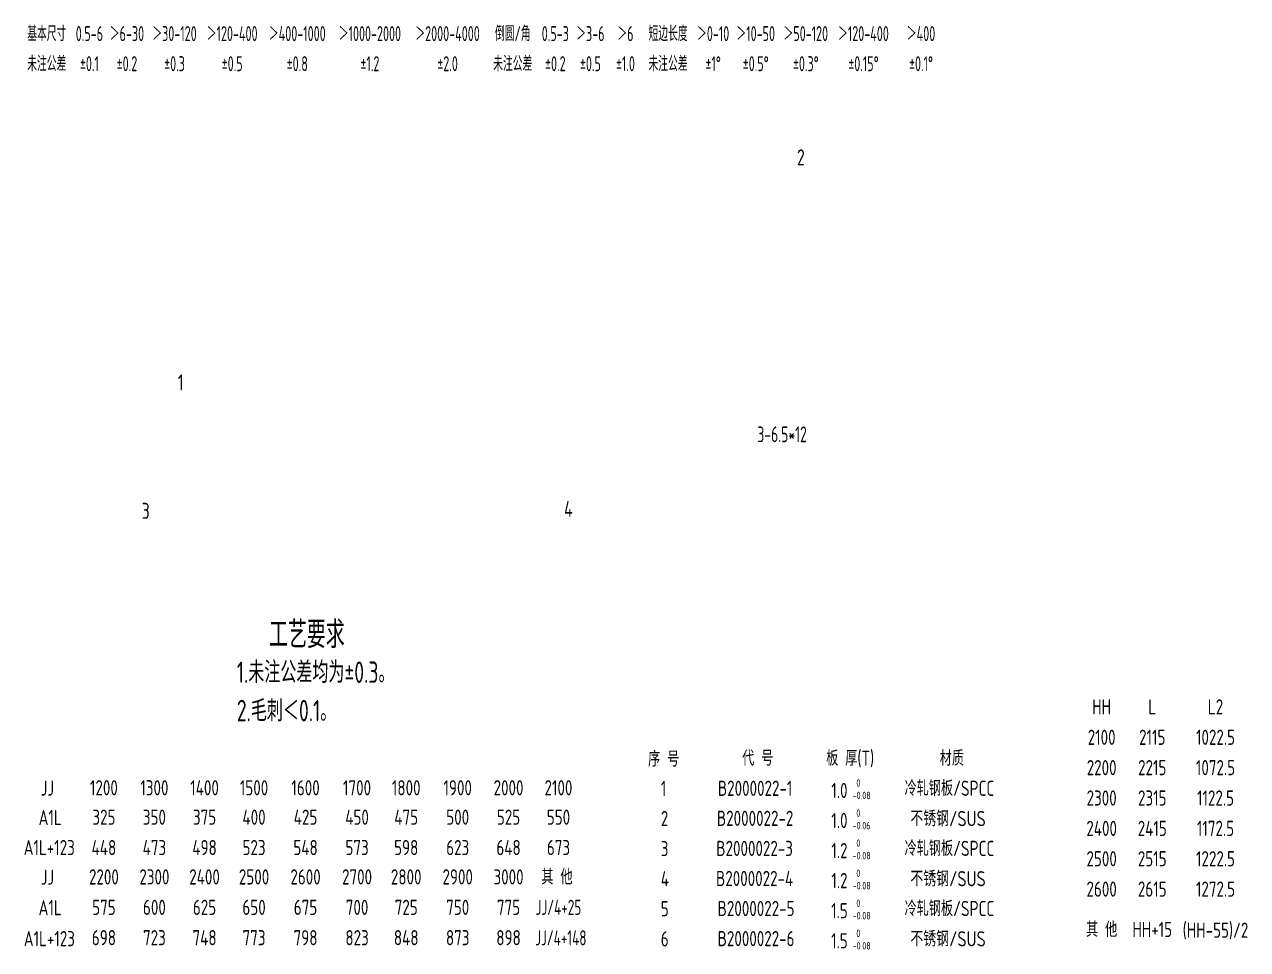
# Model space of a CAD drawing. Header units: inches. Extents: x 14216 to 120088, y -28810 to 23559.
# Drawn here: x 40952 to 43127, y 9368 to 11013 of the extents above; entities that cross this region are included whole.
import ezdxf
from ezdxf.enums import TextEntityAlignment as Align

# ---------------------------------------------------------------- set-up
doc = ezdxf.new("R2010")
doc.units = ezdxf.units.IN
doc.header["$LTSCALE"] = 0.3
doc.header["$MEASUREMENT"] = 0
for name, color, linetype in [('1粗实线', 4, 'Continuous'), ('2', 2, 'Continuous'), ('2细实线', 2, 'Continuous')]:
    doc.layers.add(name, color=color, linetype=linetype)
doc.layers.add('粗实线', color=7, linetype='Continuous', lineweight=30)
doc.styles.add('HZ', font='isocp2.shx', dxfattribs={"width": 0.7, "bigfont": 'hztxt.shx'})

msp = doc.modelspace()

# ---------------------------------------------------------------- texts
at = {"layer": '1粗实线', "color": 4, "style": 'HZ', "width": 0.8}
for s, p in [('2', (42325.5, 10762.7)), ('1', (41224.4, 10362.8)), ('3', (41160.1, 10134.3)), ('4', (41911.4, 10137.8))]:
    msp.add_text(s, height=28.5, dxfattribs=at).set_placement(p)
at = {"layer": '2', "color": 6, "style": 'HZ', "width": 0.75}
for s, p in [('1.未注公差均为±0.3。', (41329.4, 9842.6)), ('2.毛刺＜0.1。', (41329.3, 9774.3))]:
    msp.add_text(s, height=38, dxfattribs=at).set_placement(p)
at = {"layer": '2', "style": 'HZ'}
for s, width, p in [('HH', 0.8, (42867.4, 9799.9)), ('L', 0.8, (42957.4, 9799.9)), ('L2', 0.8, (43069.9, 9799.9)), ('2100', 0.8, (42867.4, 9745.9)), ('2115', 0.8, (42957.4, 9745.9)), ('1022.5', 0.8, (43069.9, 9745.9)), ('2200', 0.8, (42867.4, 9691.9)), ('2215', 0.8, (42957.4, 9691.9)), ('1072.5', 0.8, (43069.9, 9691.9)), ('JJ', 0.8, (40992.5, 9655.6)), ('1200', 0.8, (41093, 9656.1)), ('1300', 0.8, (41182.8, 9656.1)), ('1400', 0.8, (41272, 9656.1)), ('1500', 0.8, (41360, 9656.1)), ('1600', 0.8, (41451.6, 9656.1)), ('1700', 0.8, (41543.2, 9656.1)), ('1800', 0.8, (41630.6, 9656.1)), ('1900', 0.8, (41722.2, 9656.1)), ('2000', 0.8, (41812.6, 9656.1)), ('2100', 0.8, (41901.4, 9656.1)), ('2300', 0.8, (42867.4, 9637.9)), ('2315', 0.8, (42957.4, 9637.9)), ('1122.5', 0.8, (43069.9, 9637.9)), ('A1L', 0.8, (40997.4, 9603.2)), ('325', 0.8, (41093, 9603.8)), ('350', 0.8, (41182.8, 9603.8)), ('375', 0.8, (41272, 9603.8)), ('400', 0.8, (41360, 9603.8)), ('425', 0.8, (41451.6, 9603.8)), ('450', 0.8, (41543.2, 9603.8)), ('475', 0.8, (41630.6, 9603.8)), ('500', 0.8, (41722.2, 9603.8)), ('525', 0.8, (41812.6, 9603.8)), ('550', 0.8, (41901.4, 9603.8)), ('2400', 0.8, (42867.4, 9583.9)), ('2415', 0.8, (42957.4, 9583.9)), ('1172.5', 0.8, (43069.9, 9583.9)), ('A1L+123', 0.8, (40995.8, 9549.8)), ('448', 0.8, (41093, 9549.8)), ('473', 0.8, (41182.8, 9549.8)), ('498', 0.8, (41272, 9549.8)), ('523', 0.8, (41360, 9549.8)), ('548', 0.8, (41451.6, 9549.8)), ('573', 0.8, (41543.2, 9549.8)), ('598', 0.8, (41630.6, 9549.8)), ('623', 0.8, (41722.2, 9549.8)), ('648', 0.8, (41812.6, 9549.8)), ('673', 0.8, (41901.4, 9549.8)), ('2500', 0.8, (42867.4, 9529.9)), ('2515', 0.8, (42957.4, 9529.9)), ('1222.5', 0.8, (43069.9, 9529.9)), ('JJ', 0.8, (40992.5, 9497.1)), ('2200', 0.8, (41093, 9497.6)), ('2300', 0.8, (41182.8, 9497.6)), ('2400', 0.8, (41272, 9497.6)), ('2500', 0.8, (41360, 9497.6)), ('2600', 0.8, (41451.6, 9497.6)), ('2700', 0.8, (41543.2, 9497.6)), ('2800', 0.8, (41630.6, 9497.6)), ('2900', 0.8, (41722.2, 9497.6)), ('3000', 0.8, (41812.6, 9497.6)), ('其 他', 0.8, (41898.7, 9497.6)), ('2600', 0.8, (42867.4, 9475.9)), ('2615', 0.8, (42957.4, 9475.9)), ('1272.5', 0.8, (43069.9, 9475.9)), ('A1L', 0.8, (40997.4, 9442.9)), ('575', 0.8, (41093, 9443.5)), ('600', 0.8, (41182.8, 9443.5)), ('625', 0.8, (41272, 9443.5)), ('650', 0.8, (41360, 9443.5)), ('675', 0.8, (41451.6, 9443.5)), ('700', 0.8, (41543.2, 9443.5)), ('725', 0.8, (41630.6, 9443.5)), ('750', 0.8, (41722.2, 9443.5)), ('775', 0.8, (41812.6, 9443.5)), ('JJ/4+25', 0.7, (41901.4, 9443.5)), ('其 他', 0.8, (42867.4, 9404.2)), ('(HH-55)/2', 0.8, (43069.9, 9402.8)), ('A1L+123', 0.8, (40996, 9387.8)), ('698', 0.8, (41093, 9389.5)), ('723', 0.8, (41182.8, 9389.5)), ('748', 0.8, (41272, 9389.5)), ('773', 0.8, (41360, 9389.5)), ('798', 0.8, (41451.6, 9389.5)), ('823', 0.8, (41543.2, 9389.5)), ('848', 0.8, (41630.6, 9389.5)), ('873', 0.8, (41722.2, 9389.5)), ('898', 0.8, (41812.6, 9389.5)), ('JJ/4+148', 0.7, (41905.7, 9389.3)), ('HH+15', 0.8, (42957.4, 9404.2))]:
    msp.add_text(s, height=27, dxfattribs=dict(at, width=width)).set_placement(p, align=Align.MIDDLE_CENTER)
at = {"layer": '2', "color": 2, "linetype": 'ByBlock', "style": 'HZ', "width": 0.8}
for s, p in [('序 号', (42060.8, 9693.7)), ('1', (42083.4, 9641.3)), ('2', (42083.4, 9587.9)), ('3', (42083.4, 9534.4)), ('4', (42083.4, 9480.9)), ('5', (42083.4, 9427.5)), ('6', (42083.4, 9374))]:
    msp.add_text(s, height=27, dxfattribs=at).set_placement(p)
for s, p in [('代 号', (42255.8, 9708.7)), ('板 厚(T)', (42420.1, 9708.7)), ('材质', (42601, 9708.7)), ('B2000022-1', (42251.1, 9655.2)), ('1.0', (42401.1, 9651.3)), ('冷轧钢板/SPCC', (42596.6, 9655.2)), ('B2000022-2', (42251.1, 9601.8)), ('1.0', (42401.1, 9597.9)), ('B2000022-3', (42250.2, 9548.3)), ('1.2', (42401.1, 9544.4)), ('冷轧钢板/SPCC', (42596.6, 9548.3)), ('B2000022-4', (42250.2, 9494.8)), ('1.2', (42401.1, 9491)), ('B2000022-5', (42252.8, 9441.4)), ('1.5', (42401.1, 9437.5)), ('冷轧钢板/SPCC', (42596.6, 9441.4)), ('B2000022-6', (42252.8, 9387.9)), ('1.5', (42401.1, 9384))]:
    msp.add_text(s, height=27, dxfattribs=at).set_placement(p, align=Align.MIDDLE_CENTER)
at = {"layer": '2', "style": 'HZ', "width": 0.85}
for p in [(42527.2, 9587.8), (42527.2, 9480.9), (42527.2, 9374)]:
    msp.add_text('不锈钢/SUS', height=27, dxfattribs=at).set_placement(p)
at = {"layer": '2', "color": 6, "insert": (42299.1, 10284.6), "char_height": 28, "attachment_point": 5, "style": 'HZ'}
msp.add_mtext('3-6.5*12', dxfattribs=at)
at = {"layer": '2', "char_height": 13.28, "attachment_point": 1, "style": 'HZ'}
for s, insert in [(' 0\\P-0.08', (42424.6, 9671.2)), (' 0\\P-0.06', (42424.6, 9617.7)), (' 0\\P-0.08', (42424.6, 9564.3)), (' 0\\P-0.08', (42424.6, 9510.8)), (' 0\\P-0.08', (42424.6, 9457.4)), (' 0\\P-0.08', (42424.6, 9403.9))]:
    msp.add_mtext(s, dxfattribs=dict(at, insert=insert))
at = {"layer": '2细实线', "linetype": 'ByBlock', "style": 'HZ', "width": 0.65}
for s, p in [('基本尺寸', (40991.4, 10997.1)), ('0.5-6', (41067.2, 10997.1)), ('＞6-30', (41134, 10997.1)), ('＞30-120', (41218.6, 10997.1)), ('＞120-400', (41321.1, 10997.1)), ('＞400-1000', (41436.9, 10997.1)), ('＞1000-2000', (41566.1, 10997.1)), ('＞2000-4000', (41704.2, 10997.1)), ('倒圆/角', (41820.1, 10997.1)), ('0.5-3', (41895.8, 10997.1)), ('＞3-6', (41958.2, 10997.1)), ('＞6', (42020.5, 10997.1)), ('短边长度', (42096.3, 10997.1)), ('＞0-10', (42176.5, 10997.1)), ('＞10-50', (42252.2, 10997.1)), ('＞50-120', (42341.3, 10997.1)), ('＞120-400', (42443.8, 10997.1)), ('＞400', (42546.2, 10997.1)), ('未注公差', (40991.4, 10943.6)), ('%%p0.1', (41067.2, 10943.6)), ('%%p0.2', (41134, 10943.6)), ('%%p0.3', (41218.6, 10943.6)), ('%%p0.5', (41321.1, 10943.6)), ('%%p0.8', (41436.9, 10943.6)), ('%%p1.2', (41566.1, 10943.6)), ('%%p2.0', (41704.2, 10943.6)), ('未注公差', (41820.1, 10943.6)), ('%%p0.2', (41895.8, 10943.6)), ('%%p0.5', (41958.2, 10943.6)), ('%%p1.0', (42020.5, 10943.6)), ('未注公差', (42096.3, 10943.6)), ('%%p1%%d', (42176.5, 10943.6)), ('%%p0.5%%d', (42252.2, 10943.6)), ('%%p0.3%%d', (42341.3, 10943.6)), ('%%p0.15%%d', (42443.8, 10943.6)), ('%%p0.1%%d', (42546.2, 10943.6))]:
    msp.add_text(s, height=26.73, dxfattribs=at).set_placement(p, align=Align.MIDDLE_CENTER)
at = {"layer": '粗实线', "color": 3, "linetype": 'Continuous', "lineweight": -3, "style": 'HZ', "width": 0.7}
msp.add_text('工艺要求', height=48, dxfattribs=at).set_placement((41386.8, 9904.5))

doc.saveas('drawing.dxf')
